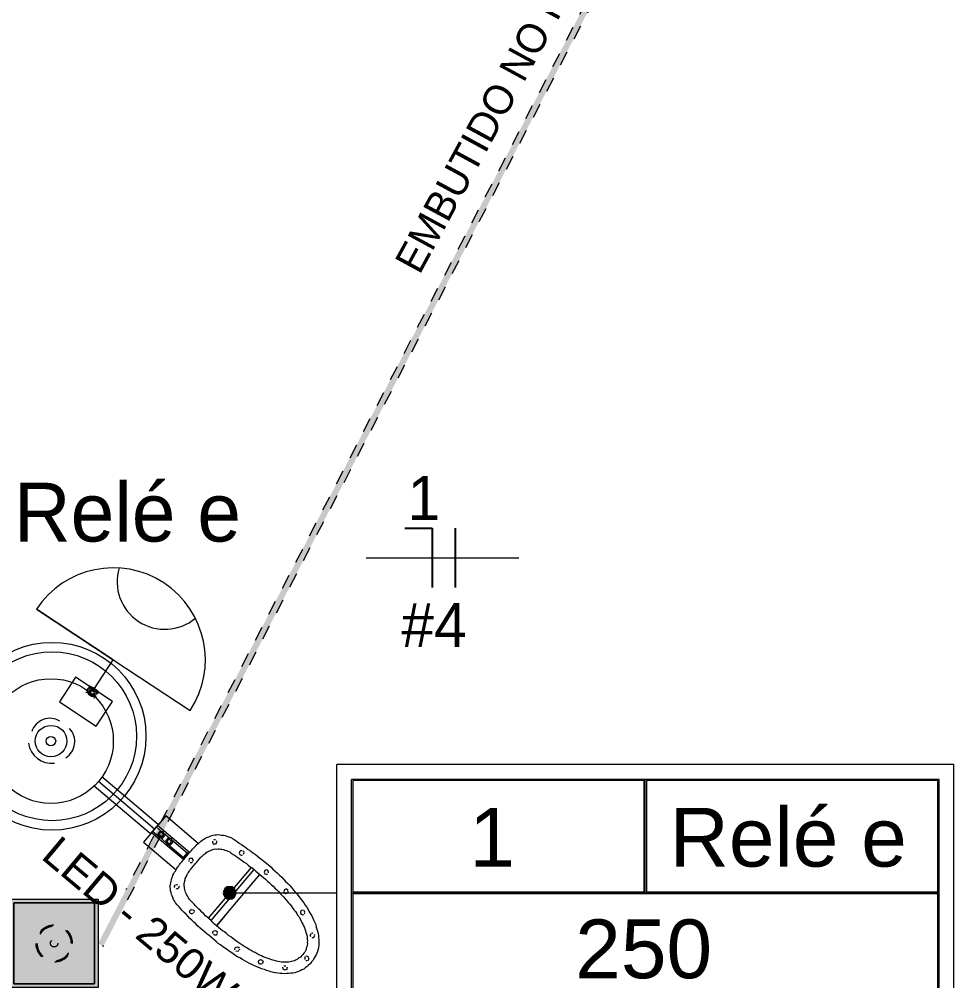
# Model space of a CAD drawing. Header units: metres. Extents: x -12 to 158, y -16 to 62.
# Drawn here: x 78.58 to 84.95, y 36.35 to 42.89 of the extents above; entities that cross this region are included whole.
import ezdxf

# ---------------------------------------------------------------- set-up
doc = ezdxf.new("R2010")
doc.units = ezdxf.units.M
doc.linetypes.add('Hidden', pattern=[0.007144, 0.004763, -0.002381])
doc.linetypes.add('Hidden 1_5', pattern=[0.0022, 0.0015, -0.0007])
for name, color, linetype, lineweight in [('A-ANNO-NOTE', 7, 'Continuous', 9), ('A-DETL', 7, 'Continuous', 9), ('Dispositivos elétricos', 7, 'Continuous', 35), ('E-LITE', 7, 'Continuous', 25), ('E-LITE-EQPM-IDEN', 7, 'Continuous', 9), ('E-LITE-IDEN', 7, 'Continuous', 9), ('E-POWR-CNDT', 7, 'Continuous', 18), ('Espelho e Módulo', 7, 'Continuous', 9), ('G-ANNO-TEXT', 7, 'Continuous', 9), ('LD_Luminárias', 7, 'Continuous', 9)]:
    doc.layers.add(name, color=color, linetype=linetype, lineweight=lineweight)
doc.layers.add('BASE ELETRICO__dwg', color=7, linetype='Continuous', lineweight=9, true_color=0x767676)
doc.styles.add('Arial_2', font='arial.ttf', dxfattribs={"height": 0.210954})
doc.styles.add('Arial_3', font='arial.ttf', dxfattribs={"height": 0.4})
doc.styles.add('Century Gothic', font='GOTHIC.TTF', dxfattribs={"height": 0.2})
doc.styles.add('Century Gothic_1', font='GOTHIC.TTF', dxfattribs={"height": 0.3})
doc.styles.add('Century Gothic_2', font='GOTHIC.TTF', dxfattribs={"height": 0.4})

# ---------------------------------------------------------------- blocks, each defined once
blk = doc.blocks.new('BASE ELETRICO__dwg-8227098-PLANTA BAIXA - PLANTA GERAL')
at = {"color": 252, "lineweight": 9, "true_color": 0x8e8e8e}
blk.add_circle((77.5413, 38.0134), 0.6391, dxfattribs=at)
at = {"layer": 'LD_Luminárias', "color": 252, "true_color": 0x8e8e8e}
blk.add_circle((77.5413, 38.0134), 0.5748, dxfattribs=at)
blk = doc.blocks.new('Caixa de Passagem no Passeio - Caixa de Passagem no Passeio 2-8198666-PLANTA BAIXA - PLANTA GERAL')
at = {"layer": 'Dispositivos elétricos', "linetype": 'Hidden 1_5', "lineweight": 9, "true_color": 0x82482d}
h = blk.add_hatch(color=27, dxfattribs=at)
h.paths.add_polyline_path([(0.275, -0.3), (0.3, -0.3), (0.3, 0.3), (-0.3, 0.3), (-0.3, -0.3), (0.1319, -0.3)])
h.paths.add_polyline_path([(0.1319, -0.275), (-0.275, -0.275), (-0.275, 0.275), (0.275, 0.275), (0.275, -0.275)])
at = {"layer": 'Dispositivos elétricos', "linetype": 'Hidden 1_5', "lineweight": 9, "true_color": 0x5a6266}
blk.add_hatch(color=251, dxfattribs=at).paths.add_polyline_path([(0.1319, -0.275), (0.275, -0.275), (0.275, 0.275), (-0.275, 0.275), (-0.275, -0.275), (-0.1443, -0.275)])
at = {"layer": 'Dispositivos elétricos', "lineweight": 9}
for p, q in [((-0.3, -0.3), (-0.3, 0.3)), ((-0.3, 0.3), (0.3, 0.3)), ((-0.275, -0.275), (-0.275, 0.275)), ((-0.275, 0.275), (0.275, 0.275)), ((-0.275, 0.275), (-0.275, -0.275)), ((0.275, 0.275), (-0.275, 0.275)), ((0.275, 0.275), (0.275, -0.275)), ((0.275, -0.275), (0.275, 0.275)), ((0.3, 0.3), (0.3, -0.3)), ((0.3, -0.3), (-0.3, -0.3)), ((0.275, -0.275), (-0.275, -0.275)), ((-0.275, -0.275), (0.275, -0.275))]:
    blk.add_line(p, q, dxfattribs=at)
blk = doc.blocks.new('PVC Corrugado Amarelo_Caixa de Octogonal 4x4 - PVC Corrugado Amarelo_Caixa de Octogonal 4x4-V17-PLANTA BAIXA - PLANTA GERAL')
at = {"layer": 'Dispositivos elétricos', "linetype": 'Hidden 1_5', "lineweight": 9, "true_color": 0xffff00}
h = blk.add_hatch(color=2, dxfattribs=at)
h.paths.add_polyline_path([(0, -0.0435), (0.0148, -0.0405), (0.0253, -0.0349), (0.0358, -0.0242), (0.0377, -0.0217), (0.042, -0.0113), (0.0427, 0.0059), (0.0405, 0.0148), (0.0358, 0.0242), (0.0242, 0.0358), (0.0148, 0.0405), (0.0093, 0.0423), (-0.0082, 0.0424), (-0.0113, 0.042), (-0.0242, 0.0358), (-0.0358, 0.0242), (-0.0405, 0.0148), (-0.0427, 0.0059), (-0.0435, 0), (-0.0405, -0.0148), (-0.0346, -0.0258), (-0.0242, -0.0358), (-0.0217, -0.0377), (-0.0082, -0.0424)])
h.paths.add_polyline_path([(-0.0113, -0.0358), (-0.0153, -0.0353), (-0.0358, -0.0142), (-0.0353, 0.0153), (-0.0148, 0.0358), (0.016, 0.0346), (0.0358, 0.0148), (0.0346, -0.016), (0.0142, -0.0358), (-0.0096, -0.0358)])
blk.add_hatch(color=2, dxfattribs=at).paths.add_polyline_path([(0.0148, -0.0358), (0.0358, -0.0148), (0.0358, 0.0148), (0.0148, 0.0358), (-0.0148, 0.0358), (-0.0358, 0.0148), (-0.0358, -0.0148), (-0.0148, -0.0358)])
at = {"layer": 'Dispositivos elétricos', "lineweight": 9}
for p, q in [((-0.0148, 0.0358), (-0.0358, 0.0148)), ((-0.0358, 0.0148), (-0.0358, -0.0148)), ((0.0148, 0.0358), (-0.0148, 0.0358)), ((0.0358, 0.0148), (0.0148, 0.0358)), ((0.0358, -0.0148), (0.0358, 0.0148)), ((-0.0358, -0.0148), (-0.0148, -0.0358)), ((-0.0148, -0.0358), (0.0148, -0.0358)), ((0.0148, -0.0358), (0.0358, -0.0148))]:
    blk.add_line(p, q, dxfattribs=at)
for start, end in [(360, 180), (180, 360)]:
    blk.add_arc((0, 0), 0.0435, start, end, dxfattribs=at)
blk = doc.blocks.new('1_g_ Sensor de Presença_Conjunto 4x2 - a_Sensor de presença-V30-PLANTA BAIXA - PLANTA GERAL')
at = {"layer": 'Espelho e Módulo', "true_color": 0xfbfbfb}
for points in [[(0.0395, 0), (0.0395, 0.002), (-0.0038, 0.0048), (-0.0381, 0), (0.0364, 0)], [(0, 0.0074), (-0.0009, 0.0115), (-0.0091, 0.0074), (-0.0015, 0.0074)], [(0.0091, 0.0074), (0.0072, 0.0104), (0, 0.0101), (0, 0.0074), (0.0035, 0.0074)]]:
    blk.add_hatch(color=7, dxfattribs=at).paths.add_polyline_path(points)
at = {"layer": 'Espelho e Módulo'}
for p, q in [((-0.0395, 0), (0, 0)), ((-0.0006, 0.0138), (0, 0.0138)), ((0, 0.0138), (0.0009, 0.0137)), ((0, 0), (0.0395, 0))]:
    blk.add_line(p, q, dxfattribs=at)
blk.add_arc((0, -0.2479), 0.253, 81.03018, 98.96982, dxfattribs=at)
blk = doc.blocks.new('Haste de aterramento - Haste de aterramento-V71-PLANTA BAIXA - PLANTA GERAL')
at = {"layer": 'A-DETL', "linetype": 'Hidden 1_5'}
blk.add_circle((0, 0), 0.025, dxfattribs=at)
for radius, start, end in [(0.125, 0, 180), (0.1199, 360, 180), (0.1167, 360, 180), (0.125, 180, 0), (0.1199, 180, 360), (0.1167, 180, 360)]:
    blk.add_arc((0.0006, -0.0013), radius, start, end, dxfattribs=at)
blk = doc.blocks.new('PVC Corrugado Amarelo_Caixa de Luz 4x2 - PVC Corrugado Amarelo_Caixa de Luz 4x2-V31-PLANTA BAIXA - PLANTA GERAL')
at = {"layer": 'E-POWR-CNDT', "linetype": 'Hidden 1_5', "lineweight": 9, "true_color": 0xffff00}
for points in [[(-0.0345, 0.0475), (-0.0349, 0.038), (-0.033, 0.0058), (-0.031, 0.008), (-0.033, 0.0475), (-0.0338, 0.0475)], [(-0.031, 0.0058), (-0.029, 0.0028), (0, 0.0028), (-0.002, 0.0058), (-0.0307, 0.0058)], [(0, 0.0058), (0.002, 0.0028), (0.031, 0.0051), (0.0289, 0.0058), (0.0009, 0.0058)], [(0.033, 0.0475), (0.031, 0.0445), (0.033, 0.0058), (0.0345, 0.0081), (0.0338, 0.0475)]]:
    blk.add_hatch(color=2, dxfattribs=at).paths.add_polyline_path(points)
h = blk.add_hatch(color=2, dxfattribs=at)
h.paths.add_polyline_path([(0.031, 0.0058), (0.031, 0.0445), (0.0285, 0.0193), (0.0302, 0.01)])
h.paths.add_polyline_path([(-0.031, 0.0058), (0.026, 0.0076), (0.0051, 0.0176), (-0.0003, 0.0211), (-0.0079, 0.0179), (-0.0195, 0.0117), (-0.0301, 0.0062)])
h.paths.add_polyline_path([(-0.031, 0.0475), (-0.0291, 0.0068), (-0.0181, 0.0156), (-0.0237, 0.02), (-0.0247, 0.0276), (-0.02, 0.0337), (-0.0124, 0.0347), (0.0038, 0.0303), (0.0079, 0.0352), (0.0118, 0.0371), (0.0199, 0.0364), (0.0249, 0.0325), (0.0276, 0.0302), (0.031, 0.0475), (-0.0198, 0.0475)])
h.paths.add_polyline_path([(-0.0053, 0.0276), (0.0028, 0.0273), (0.0015, 0.0281), (-0.005, 0.0276)])
h.paths.add_polyline_path([(-0.0053, 0.0224), (0.0027, 0.0236), (0.0005, 0.0243), (-0.0037, 0.023)])
h.paths.add_polyline_path([(-0.031, 0.0028), (-0.0292, 0), (0.031, 0), (0.031, 0.0028), (-0.0201, 0.0028)])
h.paths.add_polyline_path([(0.0271, 0.0218), (0.0215, 0.0144), (0.0157, 0.0126), (0.0174, 0.0115), (0.0304, 0.0083), (0.0272, 0.0213)])
h = blk.add_hatch(color=2, dxfattribs=at)
h.paths.add_polyline_path([(-0.0247, 0.0224), (-0.02, 0.0163), (-0.0207, 0.0184), (-0.0244, 0.0221)])
h.paths.add_polyline_path([(-0.01, 0.0337), (-0.0025, 0.025), (-0.0049, 0.0274), (-0.0063, 0.03), (-0.0095, 0.0333)])
h = blk.add_hatch(color=2, dxfattribs=at)
h.paths.add_polyline_path([(-0.0221, 0.0321), (-0.0243, 0.0255), (-0.0227, 0.0205), (-0.015, 0.015), (-0.005, 0.025), (-0.0128, 0.0344), (-0.0179, 0.0338), (-0.0211, 0.0325)])
h.paths.add_polyline_path([(0.0087, 0.0358), (0.0029, 0.0248), (0.0029, 0.0218), (0.0096, 0.0147), (0.0168, 0.0133), (0.0245, 0.0187), (0.0256, 0.0301), (0.0212, 0.0358), (0.0092, 0.0358)])
h = blk.add_hatch(color=2, dxfattribs=at)
h.paths.add_polyline_path([(-0.0034, 0.0294), (-0.0012, 0.0286), (-0.0032, 0.0294)])
h.paths.add_polyline_path([(-0.0029, 0.0282), (-0.0009, 0.0279), (-0.0028, 0.0282)])
h.paths.add_polyline_path([(-0.0025, 0.025), (-0.0016, 0.0236), (-0.0023, 0.025)])
h.paths.add_polyline_path([(-0.0027, 0.0267), (-0.0003, 0.0257), (-0.0027, 0.0267)])
h.paths.add_polyline_path([(0.031, 0.0445), (0.0272, 0.0213), (0.0279, 0.027), (0.0305, 0.0419)])
h.paths.add_polyline_path([(-0.0029, 0.0218), (-0.0016, 0.0209), (-0.0027, 0.0217)])
at = {"layer": 'A-DETL', "linetype": 'Hidden 1_5'}
for p, q in [((-0.037, 0.0058), (-0.0371, 0.0058)), ((-0.0371, 0.0028), (-0.037, 0.0028)), ((-0.0355, 0.0375), (-0.0355, 0.0371)), ((-0.0355, 0.0375), (-0.0355, 0.0371)), ((-0.0355, 0.0129), (-0.0355, 0.0125)), ((-0.0355, 0.0129), (-0.0355, 0.0125)), ((-0.0349, 0.0475), (-0.035, 0.0475)), ((-0.0345, 0.0475), (-0.035, 0.0475)), ((0.035, 0.0475), (0.0345, 0.0475)), ((0.035, 0.0475), (0.0345, 0.0475)), ((0.0355, 0.0371), (0.0355, 0.0375)), ((0.0355, 0.0371), (0.0355, 0.0375)), ((0.0355, 0.0125), (0.0355, 0.0129)), ((0.0355, 0.0125), (0.0355, 0.0129)), ((0.0371, 0.0058), (0.037, 0.0058)), ((0.037, 0.0028), (0.0371, 0.0028))]:
    blk.add_line(p, q, dxfattribs=at)
at = {"layer": 'E-POWR-CNDT', "lineweight": 9}
for p, q in [((-0.0389, 0.0058), (-0.0395, 0.0058)), ((-0.0371, 0.0058), (-0.0395, 0.0058)), ((-0.0395, 0.0028), (-0.0371, 0.0028)), ((-0.0395, 0.0028), (-0.0389, 0.0028)), ((-0.031, 0.0058), (-0.0371, 0.0058)), ((-0.0371, 0.0028), (-0.031, 0.0028)), ((-0.0355, 0.0375), (-0.0355, 0.0284)), ((-0.0355, 0.0375), (-0.0355, 0.0312)), ((-0.0355, 0.035), (-0.0355, 0.0284)), ((-0.0355, 0.0163), (-0.0355, 0.015)), ((-0.0355, 0.0162), (-0.0355, 0.0125)), ((-0.0355, 0.0142), (-0.0355, 0.0125)), ((-0.0349, 0.0475), (-0.035, 0.0475)), ((-0.031, 0.0475), (-0.035, 0.0475)), ((-0.035, 0.0289), (-0.035, 0.0347)), ((-0.035, 0.0289), (-0.035, 0.0338)), ((-0.035, 0.0312), (-0.035, 0.0338)), ((-0.035, 0.015), (-0.035, 0.0163)), ((-0.035, 0.0125), (-0.035, 0.0162)), ((-0.035, 0.0125), (-0.035, 0.0142)), ((-0.031, 0.0058), (-0.035, 0.0058)), ((-0.035, 0.0028), (-0.031, 0.0028)), ((0, 0.0058), (-0.031, 0.0058)), ((-0.031, 0.0028), (0, 0.0028)), ((-0.0113, 0.048), (-0.016, 0.048)), ((0, 0.048), (-0.0125, 0.048)), ((-0.0121, 0.048), (-0.0125, 0.048)), ((-0.0062, 0.048), (-0.0088, 0.048)), ((0.0125, 0.048), (0, 0.048)), ((0.031, 0.0058), (0, 0.0058)), ((0, 0.0028), (0.031, 0.0028)), ((0.0113, 0.048), (0.008, 0.048)), ((0.0125, 0.048), (0.0121, 0.048)), ((0.016, 0.048), (0.0139, 0.048)), ((0.035, 0.0475), (0.031, 0.0475)), ((0.033, 0.0475), (0.031, 0.0475)), ((0.035, 0.0058), (0.031, 0.0058)), ((0.0371, 0.0058), (0.031, 0.0058)), ((0.031, 0.0028), (0.035, 0.0028)), ((0.031, 0.0028), (0.0371, 0.0028)), ((0.035, 0.0475), (0.0345, 0.0475)), ((0.0355, 0.0375), (0.035, 0.0375)), ((0.0355, 0.0375), (0.035, 0.0375)), ((0.0355, 0.035), (0.035, 0.035)), ((0.035, 0.0347), (0.035, 0.025)), ((0.035, 0.0347), (0.035, 0.025)), ((0.035, 0.0338), (0.035, 0.025)), ((0.035, 0.0338), (0.035, 0.025)), ((0.035, 0.0338), (0.035, 0.025)), ((0.035, 0.0338), (0.035, 0.025)), ((0.035, 0.0218), (0.035, 0.0125)), ((0.035, 0.02), (0.035, 0.015)), ((0.035, 0.0162), (0.035, 0.0125)), ((0.035, 0.0142), (0.035, 0.0129)), ((0.0355, 0.025), (0.0355, 0.0375)), ((0.0355, 0.025), (0.0355, 0.0375)), ((0.0355, 0.025), (0.0355, 0.035)), ((0.0355, 0.0218), (0.0355, 0.025)), ((0.0355, 0.0125), (0.0355, 0.025)), ((0.0355, 0.0218), (0.0355, 0.025)), ((0.0355, 0.0218), (0.0355, 0.025)), ((0.0355, 0.0224), (0.0355, 0.025)), ((0.0355, 0.0224), (0.0355, 0.025)), ((0.0355, 0.015), (0.0355, 0.02)), ((0.0355, 0.0125), (0.0355, 0.0162)), ((0.0395, 0.0058), (0.0371, 0.0058)), ((0.0371, 0.0028), (0.0395, 0.0028))]:
    blk.add_line(p, q, dxfattribs=at)
blk = doc.blocks.new('Tag de Luminárias de Teto 3 - Tag de Luminárias de Teto 3-3493737-PLANTA BAIXA - PLANTA GERAL')
at = {"layer": 'E-LITE-EQPM-IDEN'}
for p, q in [((-0.0105, -0.004361), (-0.0105, 0.004361)), ((0.0105, 0.004361), (-0.0105, 0.004361)), ((0.0105, -0.004361), (0.0105, 0.004361)), ((0.01, 0.003861), (-0.01, 0.003861)), ((-0.01, -0.003861), (-0.01, 0.003861)), ((-0.000039, 0.003822), (-0.009961, 0.003822)), ((-0.009961, 0.003822), (-0.009961, 0.000039)), ((-0.000039, 0.000039), (-0.000039, 0.003822)), ((0, 0), (0, 0.003861)), ((0.000039, 0.003822), (0.000039, 0.000039)), ((0.009961, 0.003822), (0.000039, 0.003822)), ((0.009961, 0.000039), (0.009961, 0.003822)), ((0.01, -0.003861), (0.01, 0.003861)), ((-0.01, 0), (0.01, 0)), ((-0.009961, 0.000039), (-0.000039, 0.000039)), ((0.000039, 0.000039), (0.009961, 0.000039)), ((0.009961, -0.000039), (-0.009961, -0.000039)), ((-0.009961, -0.000039), (-0.009961, -0.003822)), ((0.009961, -0.003822), (0.009961, -0.000039)), ((0.01, -0.003861), (-0.01, -0.003861)), ((-0.009961, -0.003822), (0.009961, -0.003822)), ((0.0105, -0.004361), (-0.0105, -0.004361))]:
    blk.add_line(p, q, dxfattribs=at)
blk = doc.blocks.new('Fiação_Tags Lighting Fixture - 1_ FN-3746626-PLANTA BAIXA - PLANTA GERAL')
at = {"layer": 'E-LITE-EQPM-IDEN', "color": 5, "lineweight": 25, "true_color": 0x0000ff}
for p, q in [((-0.001283, -0.001642), (-0.000345, -0.001642)), ((-0.000345, -0.001642), (-0.000345, -0.003664))]:
    blk.add_line(p, q, dxfattribs=at)
at = {"layer": 'E-LITE-EQPM-IDEN', "color": 1, "lineweight": 25, "true_color": 0xff0000}
blk.add_line((0.000434, -0.001642), (0.000434, -0.003658), dxfattribs=at)
at = {"layer": 'E-LITE-EQPM-IDEN'}
blk.add_line((-0.002595, -0.002653), (0.002595, -0.002653), dxfattribs=at)

msp = doc.modelspace()

# ---------------------------------------------------------------- hatches: boundary and pattern name
at = {"layer": 'E-POWR-CNDT', "true_color": 0x353535}
for points in [[(79.1399, 36.5948), (84.8742, 47.6492), (84.8506, 47.6492), (79.1222, 36.604), (79.1351, 36.5973)], [(79.1585, 36.5851), (84.8946, 47.6492), (84.8742, 47.6492), (79.1399, 36.5948), (79.1578, 36.5855)]]:
    msp.add_hatch(color=250, dxfattribs=at).paths.add_polyline_path(points)

# ---------------------------------------------------------------- linework, layer by layer
at = {"layer": 'A-ANNO-NOTE'}
for p, q in [((78.7014, 38.8774), (79.225, 38.5331)), ((79.225, 38.5331), (78.7014, 38.8774)), ((79.0931, 38.3326), (79.225, 38.5331)), ((79.225, 38.5331), (79.7485, 38.1888)), ((79.225, 38.5331), (79.7485, 38.1888)), ((78.9678, 38.415), (78.8579, 38.2479)), ((79.2184, 38.2502), (78.9678, 38.415)), ((78.8579, 38.2479), (79.1085, 38.0831)), ((79.1085, 38.0831), (79.2184, 38.2502))]:
    msp.add_line(p, q, dxfattribs=at)
for centre, radius, start, end in [((79.225, 38.5331), 0.6266, 326.66715, 146.66715), ((79.225, 38.5331), 0.6266, 326.66715, 146.66715), ((79.5754, 39.066), 0.325, 163.45269, 309.8816)]:
    msp.add_arc(centre, radius, start, end, dxfattribs=at)
at = {"layer": 'A-DETL'}
for p, q in [((79.5049, 37.3816), (79.1239, 37.7053)), ((79.5314, 37.4128), (79.1477, 37.7361)), ((79.478, 37.3499), (79.0939, 37.6735)), ((79.5816, 37.4721), (79.4298, 37.2929)), ((79.8036, 37.2841), (79.5816, 37.4721)), ((79.4782, 37.3501), (79.5315, 37.413)), ((79.5255, 37.4059), (79.4859, 37.3592)), ((79.5172, 37.3962), (79.4925, 37.3669)), ((79.4925, 37.3669), (79.5334, 37.3323)), ((79.5581, 37.3615), (79.5172, 37.3962)), ((79.7436, 37.2212), (79.5255, 37.4059)), ((79.5415, 37.3656), (79.5349, 37.3578)), ((79.5526, 37.3629), (79.5415, 37.3656)), ((79.4859, 37.3592), (79.7041, 37.1745)), ((79.5349, 37.3578), (79.5283, 37.35)), ((79.5283, 37.35), (79.5312, 37.3376)), ((79.5312, 37.3376), (79.5357, 37.3271)), ((79.5357, 37.3271), (79.5487, 37.3227)), ((79.5408, 37.3528), (79.5358, 37.347)), ((79.5358, 37.347), (79.5381, 37.3418)), ((79.5381, 37.3418), (79.5406, 37.3329)), ((79.5406, 37.3329), (79.5497, 37.3319)), ((79.5457, 37.3587), (79.5408, 37.3528)), ((79.5412, 37.3257), (79.5879, 37.2861)), ((79.5512, 37.3573), (79.5457, 37.3587)), ((79.5487, 37.3227), (79.5614, 37.322)), ((79.5497, 37.3319), (79.5572, 37.3289)), ((79.5587, 37.3543), (79.5512, 37.3573)), ((79.5653, 37.3621), (79.5526, 37.3629)), ((79.5572, 37.3289), (79.5622, 37.3347)), ((79.5629, 37.3474), (79.5587, 37.3543)), ((79.5614, 37.322), (79.568, 37.3298)), ((79.5622, 37.3347), (79.5671, 37.3405)), ((79.5671, 37.3405), (79.5629, 37.3474)), ((79.5701, 37.348), (79.5653, 37.3621)), ((79.6127, 37.3154), (79.5659, 37.3549)), ((79.568, 37.3298), (79.5746, 37.3375)), ((79.5746, 37.3375), (79.5701, 37.348)), ((79.5895, 37.3116), (79.5829, 37.3038)), ((79.5829, 37.3038), (79.5857, 37.2914)), ((79.596, 37.3194), (79.5895, 37.3116)), ((79.5953, 37.3067), (79.5903, 37.3008)), ((79.5903, 37.3008), (79.5945, 37.2939)), ((79.6002, 37.3125), (79.5953, 37.3067)), ((79.6071, 37.3167), (79.596, 37.3194)), ((79.6077, 37.3095), (79.6002, 37.3125)), ((79.6218, 37.3143), (79.6071, 37.3167)), ((79.6152, 37.3065), (79.6077, 37.3095)), ((79.6175, 37.3013), (79.6152, 37.3065)), ((79.6217, 37.2944), (79.6175, 37.3013)), ((79.6247, 37.3019), (79.6218, 37.3143)), ((79.7276, 37.2181), (79.6224, 37.3071)), ((79.6292, 37.2914), (79.6247, 37.3019)), ((79.8187, 37.2981), (79.8273, 37.3042)), ((79.8273, 37.3042), (79.8358, 37.3103)), ((79.8358, 37.3103), (79.8463, 37.3148)), ((79.8463, 37.3148), (79.8549, 37.321)), ((79.8549, 37.321), (79.8654, 37.3255)), ((79.8654, 37.3255), (79.8758, 37.33)), ((79.8758, 37.33), (79.8847, 37.3325)), ((79.8847, 37.3325), (79.8952, 37.337)), ((79.8952, 37.337), (79.904, 37.3395)), ((79.9001, 37.2994), (79.9007, 37.2922)), ((79.904, 37.3395), (79.9165, 37.3424)), ((79.9139, 37.3078), (79.9067, 37.3072)), ((79.9211, 37.3084), (79.9139, 37.3078)), ((79.9165, 37.3424), (79.9273, 37.3433)), ((79.9273, 37.3433), (79.938, 37.3442)), ((79.9295, 37.2946), (79.9289, 37.3018)), ((79.938, 37.3442), (79.9508, 37.3434)), ((79.9508, 37.3434), (79.9619, 37.3407)), ((79.9619, 37.3407), (79.9746, 37.34)), ((79.9746, 37.34), (79.9857, 37.3373)), ((79.9857, 37.3373), (79.9987, 37.3329)), ((79.9987, 37.3329), (80.0118, 37.3286)), ((80.0118, 37.3286), (80.0248, 37.3242)), ((80.0248, 37.3242), (80.0401, 37.3146)), ((80.0401, 37.3146), (80.0534, 37.3067)), ((80.0534, 37.3067), (80.0687, 37.2971)), ((79.4298, 37.2929), (79.6519, 37.1049)), ((79.5857, 37.2914), (79.5921, 37.2792)), ((79.5921, 37.2792), (79.6032, 37.2765)), ((79.5945, 37.2939), (79.5971, 37.2851)), ((79.5957, 37.2795), (79.7029, 37.1888)), ((79.5971, 37.2851), (79.6043, 37.2857)), ((79.6032, 37.2765), (79.616, 37.2758)), ((79.6043, 37.2857), (79.6118, 37.2827)), ((79.6118, 37.2827), (79.6167, 37.2885)), ((79.616, 37.2758), (79.6226, 37.2836)), ((79.6167, 37.2885), (79.6217, 37.2944)), ((79.6226, 37.2836), (79.6292, 37.2914)), ((79.7502, 37.229), (79.7568, 37.2368)), ((79.7568, 37.2368), (79.7634, 37.2446)), ((79.7634, 37.2446), (79.77, 37.2524)), ((79.77, 37.2524), (79.7802, 37.2604)), ((79.7802, 37.2604), (79.7868, 37.2682)), ((79.7868, 37.2682), (79.7934, 37.276)), ((79.7934, 37.276), (79.8019, 37.2822)), ((79.8019, 37.2822), (79.8121, 37.2903)), ((79.8121, 37.2903), (79.8187, 37.2981)), ((79.8731, 37.2319), (79.882, 37.2345)), ((79.882, 37.2345), (79.8872, 37.2367)), ((79.8872, 37.2367), (79.896, 37.2393)), ((79.896, 37.2393), (79.9029, 37.2435)), ((79.9007, 37.2922), (79.903, 37.2869)), ((79.9029, 37.2435), (79.9101, 37.2441)), ((79.903, 37.2869), (79.9052, 37.2817)), ((79.9052, 37.2817), (79.9107, 37.2803)), ((79.9101, 37.2441), (79.919, 37.2466)), ((79.9107, 37.2803), (79.9163, 37.279)), ((79.9163, 37.279), (79.9215, 37.2812)), ((79.919, 37.2466), (79.9281, 37.2456)), ((79.9215, 37.2812), (79.9268, 37.2835)), ((79.9268, 37.2835), (79.9281, 37.289)), ((79.9281, 37.289), (79.9295, 37.2946)), ((79.9281, 37.2456), (79.937, 37.2481)), ((79.937, 37.2481), (79.9461, 37.2471)), ((79.9461, 37.2471), (79.9552, 37.246)), ((79.9552, 37.246), (79.9644, 37.245)), ((79.9644, 37.245), (79.9755, 37.2423)), ((79.9755, 37.2423), (79.9849, 37.2376)), ((79.9849, 37.2376), (79.996, 37.2349)), ((79.996, 37.2349), (80.0054, 37.2303)), ((80.0687, 37.2971), (80.0823, 37.2855)), ((80.0823, 37.2855), (80.0976, 37.2759)), ((80.0921, 37.2338), (80.0852, 37.2296)), ((80.0973, 37.2361), (80.0921, 37.2338)), ((80.1029, 37.2347), (80.0973, 37.2361)), ((80.0976, 37.2759), (80.1129, 37.2663)), ((80.1129, 37.2663), (80.1282, 37.2567)), ((80.1282, 37.2567), (80.1438, 37.2436)), ((80.1438, 37.2436), (80.1591, 37.234)), ((80.1591, 37.234), (80.1746, 37.2208)), ((79.6975, 37.1667), (79.7041, 37.1745)), ((79.6996, 37.1849), (79.7008, 37.1706)), ((79.7029, 37.1888), (79.7276, 37.2181)), ((79.7029, 37.1888), (79.7041, 37.1745)), ((79.7041, 37.1745), (79.7436, 37.2212)), ((79.7041, 37.1745), (79.7106, 37.1822)), ((79.7106, 37.1822), (79.7172, 37.19)), ((79.7172, 37.19), (79.7238, 37.1978)), ((79.7238, 37.1978), (79.7304, 37.2056)), ((79.7243, 37.2142), (79.7387, 37.2154)), ((79.7436, 37.2212), (79.7276, 37.2181)), ((79.7304, 37.2056), (79.737, 37.2134)), ((79.737, 37.2134), (79.7436, 37.2212)), ((79.7417, 37.1794), (79.7387, 37.1719)), ((79.739, 37.1683), (79.7396, 37.1611)), ((79.7469, 37.1816), (79.7417, 37.1794)), ((79.7436, 37.2212), (79.7502, 37.229)), ((79.7522, 37.1839), (79.7469, 37.1816)), ((79.7577, 37.1825), (79.7522, 37.1839)), ((79.7633, 37.1812), (79.7577, 37.1825)), ((79.7655, 37.1759), (79.7633, 37.1812)), ((79.7677, 37.1707), (79.7655, 37.1759)), ((79.7683, 37.1635), (79.7677, 37.1707)), ((79.7974, 37.1623), (79.8024, 37.1681)), ((79.8024, 37.1681), (79.8073, 37.174)), ((79.8073, 37.174), (79.8123, 37.1798)), ((79.8123, 37.1798), (79.8172, 37.1857)), ((79.8172, 37.1857), (79.8238, 37.1934)), ((79.8238, 37.1934), (79.8307, 37.1976)), ((79.8307, 37.1976), (79.8356, 37.2035)), ((79.8356, 37.2035), (79.8406, 37.2093)), ((79.8406, 37.2093), (79.8475, 37.2135)), ((79.8475, 37.2135), (79.8544, 37.2177)), ((79.8544, 37.2177), (79.8593, 37.2236)), ((79.8593, 37.2236), (79.8662, 37.2278)), ((79.8662, 37.2278), (79.8731, 37.2319)), ((80.0054, 37.2303), (80.0185, 37.2259)), ((80.0185, 37.2259), (80.0282, 37.2177)), ((80.0282, 37.2177), (80.0416, 37.2097)), ((80.0416, 37.2097), (80.0549, 37.2018)), ((80.0549, 37.2018), (80.0666, 37.1919)), ((80.0666, 37.1919), (80.0799, 37.1839)), ((80.0799, 37.1839), (80.0916, 37.174)), ((80.0838, 37.2241), (80.0825, 37.2185)), ((80.0825, 37.2185), (80.0847, 37.2133)), ((80.0852, 37.2296), (80.0838, 37.2241)), ((80.0847, 37.2133), (80.087, 37.2081)), ((80.087, 37.2081), (80.0945, 37.2051)), ((80.0916, 37.174), (80.1049, 37.1661)), ((80.0945, 37.2051), (80.1, 37.2037)), ((80.1, 37.2037), (80.1052, 37.2059)), ((80.1126, 37.2265), (80.1068, 37.2314)), ((80.1085, 37.2098), (80.1135, 37.2157)), ((80.1148, 37.2212), (80.1126, 37.2265)), ((80.1135, 37.2157), (80.1148, 37.2212)), ((80.1746, 37.2208), (80.1899, 37.2112)), ((80.1899, 37.2112), (80.2055, 37.198)), ((80.2055, 37.198), (80.2191, 37.1864)), ((80.2191, 37.1864), (80.2364, 37.1752)), ((80.2364, 37.1752), (80.252, 37.162)), ((79.6472, 37.0955), (79.6519, 37.1049)), ((79.6519, 37.1049), (79.6582, 37.1163)), ((79.6582, 37.1163), (79.6648, 37.1241)), ((79.6648, 37.1241), (79.6714, 37.1319)), ((79.6714, 37.1319), (79.676, 37.1413)), ((79.676, 37.1413), (79.6826, 37.1491)), ((79.6826, 37.1491), (79.6909, 37.1589)), ((79.6909, 37.1589), (79.6975, 37.1667)), ((79.7446, 37.1), (79.7496, 37.1058)), ((79.7474, 37.1545), (79.7546, 37.1551)), ((79.7496, 37.1058), (79.7545, 37.1116)), ((79.7545, 37.1116), (79.7595, 37.1175)), ((79.7546, 37.1551), (79.7601, 37.1538)), ((79.7595, 37.1175), (79.7644, 37.1233)), ((79.7601, 37.1538), (79.765, 37.1596)), ((79.7644, 37.1233), (79.7694, 37.1292)), ((79.7694, 37.1292), (79.7743, 37.135)), ((79.7743, 37.135), (79.7842, 37.1467)), ((79.7842, 37.1467), (79.7925, 37.1564)), ((79.7925, 37.1564), (79.7974, 37.1623)), ((80.1631, 37.1202), (79.8712, 36.7755)), ((80.1822, 37.1073), (79.8887, 36.7606)), ((80.1049, 37.1661), (80.1166, 37.1562)), ((80.1166, 37.1562), (80.1319, 37.1466)), ((80.1319, 37.1466), (80.1436, 37.1367)), ((80.1436, 37.1367), (80.1572, 37.1252)), ((80.1572, 37.1252), (80.1706, 37.1172)), ((80.1706, 37.1172), (80.1842, 37.1057)), ((80.1842, 37.1057), (80.1959, 37.0958)), ((80.252, 37.162), (80.2675, 37.1488)), ((80.2659, 37.1034), (80.2606, 37.1011)), ((80.2714, 37.102), (80.2659, 37.1034)), ((80.2675, 37.1488), (80.2831, 37.1356)), ((80.2831, 37.1356), (80.2967, 37.1241)), ((80.2967, 37.1241), (80.3107, 37.1089)), ((80.3107, 37.1089), (80.3263, 37.0957)), ((79.6186, 37.0261), (79.6213, 37.0372)), ((79.6213, 37.0372), (79.624, 37.0483)), ((79.624, 37.0483), (79.6286, 37.0577)), ((79.6286, 37.0577), (79.6313, 37.0688)), ((79.6313, 37.0688), (79.636, 37.0783)), ((79.636, 37.0783), (79.6406, 37.0877)), ((79.6406, 37.0877), (79.6472, 37.0955)), ((79.7138, 37.0358), (79.7148, 37.045)), ((79.7148, 37.045), (79.7178, 37.0525)), ((79.7178, 37.0525), (79.7208, 37.06)), ((79.7208, 37.06), (79.7257, 37.0658)), ((79.7257, 37.0658), (79.7287, 37.0733)), ((79.7287, 37.0733), (79.7317, 37.0808)), ((79.7317, 37.0808), (79.7367, 37.0866)), ((79.7367, 37.0866), (79.7416, 37.0925)), ((79.7416, 37.0925), (79.7446, 37.1)), ((79.9296, 36.726), (80.2231, 37.0727)), ((80.1959, 37.0958), (80.2095, 37.0842)), ((80.2095, 37.0842), (80.2231, 37.0727)), ((80.2231, 37.0727), (80.2368, 37.0611)), ((80.2368, 37.0611), (80.2485, 37.0512)), ((80.2485, 37.0512), (80.2621, 37.0397)), ((80.254, 37.0934), (80.2527, 37.0878)), ((80.2527, 37.0878), (80.2549, 37.0826)), ((80.2554, 37.0989), (80.254, 37.0934)), ((80.2549, 37.0826), (80.2572, 37.0773)), ((80.2606, 37.1011), (80.2554, 37.0989)), ((80.2572, 37.0773), (80.2647, 37.0743)), ((80.2621, 37.0397), (80.2757, 37.0282)), ((80.2683, 37.0746), (80.2755, 37.0752)), ((80.277, 37.1007), (80.2714, 37.102)), ((80.2812, 37.0938), (80.277, 37.1007)), ((80.282, 37.083), (80.2815, 37.0902)), ((80.3263, 37.0957), (80.3418, 37.0825)), ((80.3418, 37.0825), (80.3558, 37.0674)), ((80.3558, 37.0674), (80.3714, 37.0542)), ((80.3714, 37.0542), (80.3833, 37.0407)), ((80.3833, 37.0407), (80.3973, 37.0256)), ((79.6121, 36.9948), (79.6148, 37.0059)), ((79.613, 36.984), (79.6121, 36.9948)), ((79.6139, 36.9732), (79.613, 36.984)), ((79.6148, 36.9624), (79.6139, 36.9732)), ((79.6148, 37.0059), (79.6159, 37.015)), ((79.6159, 37.015), (79.6186, 37.0261)), ((79.6412, 36.9936), (79.6462, 36.9994)), ((79.6418, 36.9864), (79.6412, 36.9936)), ((79.644, 36.9811), (79.6418, 36.9864)), ((79.6494, 37.0033), (79.6566, 37.0039)), ((79.6574, 36.9732), (79.6518, 36.9746)), ((79.6566, 37.0039), (79.6622, 37.0026)), ((79.6626, 36.9754), (79.6574, 36.9732)), ((79.6695, 36.9796), (79.6626, 36.9754)), ((79.6709, 36.9852), (79.6695, 36.9796)), ((79.67, 36.996), (79.6722, 36.9907)), ((79.6722, 36.9907), (79.6709, 36.9852)), ((79.7073, 37.0045), (79.7083, 37.0136)), ((79.7079, 36.9973), (79.7073, 37.0045)), ((79.7088, 36.9865), (79.7079, 36.9973)), ((79.7083, 37.0136), (79.7097, 37.0192)), ((79.7094, 36.9793), (79.7088, 36.9865)), ((79.7119, 36.9705), (79.7094, 36.9793)), ((79.7097, 37.0192), (79.7108, 37.0283)), ((79.7108, 37.0283), (79.7138, 37.0358)), ((80.2757, 37.0282), (80.2877, 37.0147)), ((80.2877, 37.0147), (80.2994, 37.0048)), ((80.2994, 37.0048), (80.313, 36.9932)), ((80.313, 36.9932), (80.325, 36.9797)), ((80.325, 36.9797), (80.3387, 36.9682)), ((80.3998, 36.9733), (80.3946, 36.971)), ((80.3973, 37.0256), (80.4129, 37.0124)), ((80.4054, 36.9719), (80.3998, 36.9733)), ((80.4109, 36.9706), (80.4054, 36.9719)), ((80.4129, 37.0124), (80.4268, 36.9972)), ((80.4268, 36.9972), (80.4388, 36.9837)), ((80.4388, 36.9837), (80.4511, 36.9667)), ((79.6177, 36.95), (79.6148, 36.9624)), ((79.6205, 36.9375), (79.6177, 36.95)), ((79.625, 36.9271), (79.6205, 36.9375)), ((79.6295, 36.9166), (79.625, 36.9271)), ((79.6343, 36.9025), (79.6295, 36.9166)), ((79.7145, 36.9616), (79.7119, 36.9705)), ((79.717, 36.9528), (79.7145, 36.9616)), ((79.7215, 36.9423), (79.717, 36.9528)), ((79.726, 36.9318), (79.7215, 36.9423)), ((79.7321, 36.9233), (79.726, 36.9318)), ((79.7366, 36.9128), (79.7321, 36.9233)), ((79.7447, 36.9026), (79.7366, 36.9128)), ((80.3387, 36.9682), (80.3487, 36.9563)), ((80.3487, 36.9563), (80.3607, 36.9429)), ((80.3607, 36.9429), (80.3724, 36.933)), ((80.3724, 36.933), (80.3844, 36.9195)), ((80.3844, 36.9195), (80.3944, 36.9076)), ((80.388, 36.9632), (80.3866, 36.9577)), ((80.3866, 36.9577), (80.3872, 36.9505)), ((80.3893, 36.9688), (80.388, 36.9632)), ((80.3946, 36.971), (80.3893, 36.9688)), ((80.3911, 36.9472), (80.3969, 36.9422)), ((80.3944, 36.9076), (80.4064, 36.8941)), ((80.3969, 36.9422), (80.4022, 36.9445)), ((80.4022, 36.9445), (80.4094, 36.9451)), ((80.4151, 36.9637), (80.4109, 36.9706)), ((80.416, 36.9529), (80.4154, 36.9601)), ((80.4511, 36.9667), (80.463, 36.9532)), ((80.463, 36.9532), (80.477, 36.938)), ((80.477, 36.938), (80.4873, 36.9226)), ((80.4873, 36.9226), (80.4993, 36.9091)), ((80.4993, 36.9091), (80.5096, 36.8937)), ((79.6424, 36.8923), (79.6343, 36.9025)), ((79.6488, 36.8801), (79.6424, 36.8923)), ((79.6608, 36.8666), (79.6488, 36.8801)), ((79.6708, 36.8548), (79.6608, 36.8666)), ((79.6828, 36.8413), (79.6708, 36.8548)), ((79.6948, 36.8278), (79.6828, 36.8413)), ((79.7528, 36.8924), (79.7447, 36.9026)), ((79.7645, 36.8825), (79.7528, 36.8924)), ((79.7745, 36.8707), (79.7645, 36.8825)), ((79.7846, 36.8588), (79.7745, 36.8707)), ((79.7963, 36.8489), (79.7846, 36.8588)), ((79.8063, 36.8371), (79.7963, 36.8489)), ((80.4064, 36.8941), (80.4164, 36.8823)), ((80.4164, 36.8823), (80.4264, 36.8705)), ((80.4264, 36.8705), (80.4365, 36.8586)), ((80.4365, 36.8586), (80.4449, 36.8448)), ((80.4449, 36.8448), (80.4549, 36.833)), ((80.5096, 36.8937), (80.5216, 36.8802)), ((80.5216, 36.8802), (80.532, 36.8647)), ((80.532, 36.8647), (80.5423, 36.8493)), ((80.5423, 36.8493), (80.5526, 36.8338)), ((79.7068, 36.8143), (79.6948, 36.8278)), ((79.7204, 36.8028), (79.7068, 36.8143)), ((79.7324, 36.7893), (79.7204, 36.8028)), ((79.7463, 36.7742), (79.7324, 36.7893)), ((79.7444, 36.8193), (79.7458, 36.8248)), ((79.7467, 36.814), (79.7444, 36.8193)), ((79.7458, 36.8248), (79.7471, 36.8304)), ((79.7489, 36.8088), (79.7467, 36.814)), ((79.7471, 36.8304), (79.754, 36.8345)), ((79.7564, 36.8058), (79.7489, 36.8088)), ((79.7619, 36.8044), (79.7564, 36.8058)), ((79.7576, 36.8348), (79.7648, 36.8354)), ((79.7672, 36.8067), (79.7619, 36.8044)), ((79.7687, 36.8321), (79.7745, 36.8272)), ((79.7754, 36.8164), (79.7705, 36.8106)), ((79.7745, 36.8272), (79.7751, 36.82)), ((79.818, 36.8272), (79.8063, 36.8371)), ((79.828, 36.8153), (79.818, 36.8272)), ((79.8417, 36.8038), (79.828, 36.8153)), ((79.8517, 36.792), (79.8417, 36.8038)), ((79.8653, 36.7804), (79.8517, 36.792)), ((79.877, 36.7705), (79.8653, 36.7804)), ((79.9873, 36.7942), (79.928, 36.724)), ((80.4549, 36.833), (80.4649, 36.8211)), ((80.4649, 36.8211), (80.4733, 36.8073)), ((80.4733, 36.8073), (80.4798, 36.7952)), ((80.4798, 36.7952), (80.4898, 36.7834)), ((80.4898, 36.7834), (80.4963, 36.7712)), ((80.4996, 36.8186), (80.4982, 36.813)), ((80.4982, 36.813), (80.5005, 36.8078)), ((80.5009, 36.8241), (80.4996, 36.8186)), ((80.5005, 36.8078), (80.5027, 36.8025)), ((80.5078, 36.8283), (80.5009, 36.8241)), ((80.5027, 36.8025), (80.5102, 36.7995)), ((80.5102, 36.7995), (80.5157, 36.7982)), ((80.5186, 36.8292), (80.5114, 36.8286)), ((80.5157, 36.7982), (80.521, 36.8004)), ((80.5283, 36.821), (80.5225, 36.8259)), ((80.5243, 36.8043), (80.5292, 36.8102)), ((80.5289, 36.8138), (80.5283, 36.821)), ((80.5526, 36.8338), (80.5594, 36.8181)), ((80.5594, 36.8181), (80.5677, 36.8043)), ((80.5677, 36.8043), (80.5761, 36.7905)), ((80.5761, 36.7905), (80.5829, 36.7748)), ((79.76, 36.7626), (79.7463, 36.7742)), ((79.7739, 36.7475), (79.76, 36.7626)), ((79.7875, 36.7359), (79.7739, 36.7475)), ((79.8015, 36.7208), (79.7875, 36.7359)), ((79.8171, 36.7076), (79.8015, 36.7208)), ((79.8907, 36.759), (79.877, 36.7705)), ((79.9026, 36.7455), (79.8907, 36.759)), ((79.9143, 36.7356), (79.9026, 36.7455)), ((79.928, 36.724), (79.9143, 36.7356)), ((79.9416, 36.7125), (79.928, 36.724)), ((79.9552, 36.701), (79.9416, 36.7125)), ((80.4963, 36.7712), (80.5027, 36.7591)), ((80.5027, 36.7591), (80.5091, 36.7469)), ((80.5091, 36.7469), (80.5156, 36.7348)), ((80.5156, 36.7348), (80.5201, 36.7243)), ((80.5201, 36.7243), (80.5265, 36.7122)), ((80.5265, 36.7122), (80.5294, 36.6997)), ((80.5829, 36.7748), (80.5896, 36.7591)), ((80.5896, 36.7591), (80.598, 36.7453)), ((80.598, 36.7453), (80.6028, 36.7312)), ((80.6028, 36.7312), (80.6059, 36.7151)), ((80.6059, 36.7151), (80.6107, 36.701)), ((79.8307, 36.696), (79.8171, 36.7076)), ((79.8463, 36.6829), (79.8307, 36.696)), ((79.8619, 36.6697), (79.8463, 36.6829)), ((79.8774, 36.6565), (79.8619, 36.6697)), ((79.893, 36.6433), (79.8774, 36.6565)), ((79.9014, 36.6729), (79.9028, 36.6785)), ((79.9037, 36.6677), (79.9014, 36.6729)), ((79.9028, 36.6785), (79.9058, 36.686)), ((79.9058, 36.686), (79.911, 36.6882)), ((79.9134, 36.6595), (79.9076, 36.6644)), ((79.911, 36.6882), (79.9163, 36.6905)), ((79.9163, 36.6905), (79.9218, 36.6891)), ((79.9242, 36.6604), (79.917, 36.6598)), ((79.9218, 36.6891), (79.9273, 36.6878)), ((79.9291, 36.6662), (79.9242, 36.6604)), ((79.9273, 36.6878), (79.9315, 36.6809)), ((79.9318, 36.6773), (79.9324, 36.6701)), ((79.9689, 36.6894), (79.9552, 36.701)), ((79.9822, 36.6815), (79.9689, 36.6894)), ((79.9958, 36.6699), (79.9822, 36.6815)), ((80.0095, 36.6584), (79.9958, 36.6699)), ((80.0247, 36.6488), (80.0095, 36.6584)), ((80.0364, 36.6389), (80.0247, 36.6488)), ((80.5294, 36.6997), (80.5338, 36.6892)), ((80.5338, 36.6892), (80.5367, 36.6768)), ((80.5367, 36.6768), (80.5412, 36.6663)), ((80.5412, 36.6663), (80.544, 36.6539)), ((80.544, 36.6539), (80.5449, 36.6431)), ((80.57, 36.6687), (80.565, 36.6628)), ((80.565, 36.6628), (80.5656, 36.6557)), ((80.5656, 36.6557), (80.5679, 36.6504)), ((80.5804, 36.6732), (80.5733, 36.6726)), ((80.586, 36.6718), (80.5804, 36.6732)), ((80.5812, 36.6425), (80.5864, 36.6447)), ((80.5864, 36.6447), (80.5933, 36.6489)), ((80.5933, 36.6489), (80.5947, 36.6544)), ((80.596, 36.66), (80.5938, 36.6652)), ((80.5947, 36.6544), (80.596, 36.66)), ((80.6107, 36.701), (80.6155, 36.687)), ((80.6155, 36.687), (80.6187, 36.6709)), ((80.6187, 36.6709), (80.6215, 36.6585)), ((80.6215, 36.6585), (80.6227, 36.6441)), ((79.9086, 36.6301), (79.893, 36.6433)), ((79.9242, 36.6169), (79.9086, 36.6301)), ((79.9398, 36.6037), (79.9242, 36.6169)), ((79.955, 36.5941), (79.9398, 36.6037)), ((79.9706, 36.5809), (79.955, 36.5941)), ((79.9879, 36.5697), (79.9706, 36.5809)), ((80.0501, 36.6273), (80.0364, 36.6389)), ((80.0653, 36.6177), (80.0501, 36.6273)), ((80.0614, 36.5776), (80.0667, 36.5798)), ((80.0806, 36.6081), (80.0653, 36.6177)), ((80.0667, 36.5798), (80.0722, 36.5785)), ((80.0923, 36.5983), (80.0806, 36.6081)), ((80.1076, 36.5887), (80.0923, 36.5983)), ((80.1209, 36.5807), (80.1076, 36.5887)), ((80.1343, 36.5728), (80.1209, 36.5807)), ((80.5428, 36.5813), (80.5382, 36.5719)), ((80.5439, 36.5905), (80.5428, 36.5813)), ((80.5466, 36.6016), (80.5439, 36.5905)), ((80.5449, 36.6431), (80.5458, 36.6323)), ((80.5467, 36.6215), (80.5457, 36.6123)), ((80.5457, 36.6123), (80.5466, 36.6016)), ((80.5458, 36.6323), (80.5467, 36.6215)), ((80.5756, 36.6438), (80.5812, 36.6425)), ((80.6236, 36.5898), (80.6212, 36.5752)), ((80.6227, 36.6441), (80.6239, 36.6297)), ((80.6243, 36.6026), (80.6236, 36.5898)), ((80.6239, 36.6297), (80.6251, 36.6153)), ((80.6251, 36.6153), (80.6243, 36.6026)), ((80.0051, 36.5584), (79.9879, 36.5697)), ((80.0207, 36.5452), (80.0051, 36.5584)), ((80.0379, 36.534), (80.0207, 36.5452)), ((80.0532, 36.5244), (80.0379, 36.534)), ((80.0518, 36.5623), (80.0532, 36.5678)), ((80.0541, 36.5571), (80.0518, 36.5623)), ((80.0532, 36.5678), (80.0562, 36.5753)), ((80.0704, 36.5131), (80.0532, 36.5244)), ((80.0562, 36.5753), (80.0614, 36.5776)), ((80.0638, 36.5488), (80.058, 36.5538)), ((80.0746, 36.5497), (80.0674, 36.5491)), ((80.0722, 36.5785), (80.0778, 36.5771)), ((80.0796, 36.5555), (80.0746, 36.5497)), ((80.0778, 36.5771), (80.082, 36.5702)), ((80.0823, 36.5666), (80.0829, 36.5594)), ((80.1496, 36.5632), (80.1343, 36.5728)), ((80.1629, 36.5552), (80.1496, 36.5632)), ((80.1762, 36.5473), (80.1629, 36.5552)), ((80.1912, 36.5413), (80.1762, 36.5473)), ((80.2045, 36.5333), (80.1912, 36.5413)), ((80.2179, 36.5254), (80.2045, 36.5333)), ((80.2329, 36.5194), (80.2179, 36.5254)), ((80.2443, 36.5131), (80.2329, 36.5194)), ((80.508, 36.5205), (80.4998, 36.5108)), ((80.5146, 36.5283), (80.508, 36.5205)), ((80.5212, 36.5361), (80.5146, 36.5283)), ((80.5278, 36.5439), (80.5212, 36.5361)), ((80.5325, 36.5533), (80.5278, 36.5439)), ((80.5371, 36.5627), (80.5325, 36.5533)), ((80.541, 36.516), (80.5338, 36.5154)), ((80.5382, 36.5719), (80.5371, 36.5627)), ((80.5465, 36.5146), (80.541, 36.516)), ((80.5521, 36.5133), (80.5465, 36.5146)), ((80.6054, 36.525), (80.5975, 36.5116)), ((80.6098, 36.538), (80.6054, 36.525)), ((80.6161, 36.5494), (80.6098, 36.538)), ((80.6185, 36.5641), (80.6161, 36.5494)), ((80.6212, 36.5752), (80.6185, 36.5641)), ((80.0873, 36.5055), (80.0704, 36.5131)), ((80.1046, 36.4942), (80.0873, 36.5055)), ((80.1199, 36.4846), (80.1046, 36.4942)), ((80.1368, 36.477), (80.1199, 36.4846)), ((80.1521, 36.4674), (80.1368, 36.477)), ((80.169, 36.4598), (80.1521, 36.4674)), ((80.1859, 36.4521), (80.169, 36.4598)), ((80.2029, 36.4445), (80.1859, 36.4521)), ((80.2129, 36.4761), (80.2143, 36.4816)), ((80.2152, 36.4708), (80.2129, 36.4761)), ((80.2143, 36.4816), (80.2156, 36.4872)), ((80.2174, 36.4656), (80.2152, 36.4708)), ((80.2156, 36.4872), (80.2225, 36.4914)), ((80.2249, 36.4626), (80.2174, 36.4656)), ((80.2225, 36.4914), (80.2278, 36.4936)), ((80.2304, 36.4612), (80.2249, 36.4626)), ((80.2278, 36.4936), (80.2333, 36.4923)), ((80.2357, 36.4635), (80.2304, 36.4612)), ((80.2372, 36.489), (80.243, 36.484)), ((80.2439, 36.4732), (80.239, 36.4674)), ((80.243, 36.484), (80.2453, 36.4788)), ((80.2453, 36.4788), (80.2439, 36.4732)), ((80.2592, 36.5071), (80.2443, 36.5131)), ((80.2723, 36.5027), (80.2592, 36.5071)), ((80.2853, 36.4984), (80.2723, 36.5027)), ((80.2983, 36.494), (80.2853, 36.4984)), ((80.3114, 36.4897), (80.2983, 36.494)), ((80.3225, 36.487), (80.3114, 36.4897)), ((80.3355, 36.4826), (80.3225, 36.487)), ((80.3466, 36.4799), (80.3355, 36.4826)), ((80.3593, 36.4792), (80.3466, 36.4799)), ((80.3704, 36.4765), (80.3593, 36.4792)), ((80.3832, 36.4757), (80.3704, 36.4765)), ((80.394, 36.4766), (80.3832, 36.4757)), ((80.3853, 36.4505), (80.3924, 36.4511)), ((80.3924, 36.4511), (80.3996, 36.4517)), ((80.4067, 36.4759), (80.394, 36.4766)), ((80.4175, 36.4768), (80.4067, 36.4759)), ((80.4283, 36.4777), (80.4175, 36.4768)), ((80.4371, 36.4802), (80.4283, 36.4777)), ((80.446, 36.4827), (80.4371, 36.4802)), ((80.4584, 36.4856), (80.446, 36.4827)), ((80.4653, 36.4898), (80.4584, 36.4856)), ((80.4758, 36.4943), (80.4653, 36.4898)), ((80.4843, 36.5004), (80.4758, 36.4943)), ((80.4912, 36.5046), (80.4843, 36.5004)), ((80.4998, 36.5108), (80.4912, 36.5046)), ((80.5305, 36.5115), (80.5255, 36.5057)), ((80.5255, 36.5057), (80.5278, 36.5004)), ((80.5278, 36.5004), (80.5284, 36.4932)), ((80.5362, 36.4866), (80.5434, 36.4872)), ((80.5533, 36.4554), (80.545, 36.4457)), ((80.547, 36.4875), (80.5539, 36.4917)), ((80.5543, 36.508), (80.5521, 36.5133)), ((80.5651, 36.4655), (80.5533, 36.4554)), ((80.5539, 36.4917), (80.5552, 36.4973)), ((80.5566, 36.5028), (80.5543, 36.508)), ((80.5552, 36.4973), (80.5566, 36.5028)), ((80.575, 36.4772), (80.5651, 36.4655)), ((80.5849, 36.4888), (80.575, 36.4772)), ((80.5912, 36.5002), (80.5849, 36.4888)), ((80.5975, 36.5116), (80.5912, 36.5002)), ((80.2198, 36.4368), (80.2029, 36.4445)), ((80.2348, 36.4308), (80.2198, 36.4368)), ((80.2534, 36.4251), (80.2348, 36.4308)), ((80.2684, 36.4191), (80.2534, 36.4251)), ((80.285, 36.4151), (80.2684, 36.4191)), ((80.298, 36.4107), (80.285, 36.4151)), ((80.3147, 36.4067), (80.298, 36.4107)), ((80.3293, 36.4043), (80.3147, 36.4067)), ((80.346, 36.4002), (80.3293, 36.4043)), ((80.3607, 36.3978), (80.346, 36.4002)), ((80.375, 36.399), (80.3607, 36.3978)), ((80.3897, 36.3966), (80.375, 36.399)), ((80.3793, 36.4356), (80.3787, 36.4428)), ((80.3815, 36.4303), (80.3793, 36.4356)), ((80.3837, 36.4251), (80.3815, 36.4303)), ((80.3893, 36.4237), (80.3837, 36.4251)), ((80.3948, 36.4224), (80.3893, 36.4237)), ((80.4041, 36.3978), (80.3897, 36.3966)), ((80.4001, 36.4246), (80.3948, 36.4224)), ((80.4053, 36.4269), (80.4001, 36.4246)), ((80.4185, 36.399), (80.4041, 36.3978)), ((80.4067, 36.4324), (80.4053, 36.4269)), ((80.408, 36.438), (80.4067, 36.4324)), ((80.4074, 36.4451), (80.408, 36.438)), ((80.4329, 36.4002), (80.4185, 36.399)), ((80.4473, 36.4014), (80.4329, 36.4002)), ((80.4597, 36.4042), (80.4473, 36.4014)), ((80.4722, 36.4071), (80.4597, 36.4042)), ((80.4863, 36.4119), (80.4722, 36.4071)), ((80.4967, 36.4163), (80.4863, 36.4119)), ((80.5089, 36.4228), (80.4967, 36.4163)), ((80.521, 36.4292), (80.5089, 36.4228)), ((80.5329, 36.4393), (80.521, 36.4292)), ((80.545, 36.4457), (80.5329, 36.4393))]:
    msp.add_line(p, q, dxfattribs=at)
at = {"layer": 'A-DETL', "color": 1, "linetype": 'Hidden', "lineweight": 18, "true_color": 0xff0000}
msp.add_line((79.1213, 36.6044), (79.1219, 36.6041), dxfattribs=at)
at = {"layer": 'A-DETL'}
for radius in [0.4245, 0.1071, 0.0321]:
    msp.add_circle((78.8006, 37.9804), radius, dxfattribs=at)
for centre, radius, start, end in [((78.7932, 38.0066), 0.129, 58.56248, 162.56317), ((78.8351, 37.977), 0.1277, 301.04804, 43.78402), ((78.8041, 37.9886), 0.159, 188.11467, 277.31451)]:
    msp.add_arc(centre, radius, start, end, dxfattribs=at)
at = {"layer": 'E-LITE-EQPM-IDEN'}
msp.add_line((80.0606, 36.9478), (80.7468, 36.9478), dxfattribs=at)
at = {"layer": 'E-POWR-CNDT', "color": 1, "linetype": 'Hidden', "true_color": 0xff0000}
for p, q in [((84.7482, 47.4519), (79.3096, 36.9675)), ((79.3222, 36.9007), (84.7941, 47.4492)), ((79.1219, 36.6041), (79.1267, 36.6016)), ((79.1492, 36.59), (79.1585, 36.5851))]:
    msp.add_line(p, q, dxfattribs=at)

# ---------------------------------------------------------------- block references
at = {"layer": 'A-DETL', "linetype": 'Hidden 1_5', "rotation": 146.6671473063492}
msp.add_blockref('PVC Corrugado Amarelo_Caixa de Luz 4x2 - PVC Corrugado Amarelo_Caixa de Luz 4x2-V31-PLANTA BAIXA - PLANTA GERAL', (79.0931, 38.3326), dxfattribs=at)
at = {"layer": 'A-DETL', "linetype": 'Hidden 1_5'}
msp.add_blockref('Haste de aterramento - Haste de aterramento-V71-PLANTA BAIXA - PLANTA GERAL', (78.8222, 36.6042), dxfattribs=at)
at = {"layer": 'BASE ELETRICO__dwg', "color": 252, "true_color": 0x8e8e8e}
msp.add_blockref('BASE ELETRICO__dwg-8227098-PLANTA BAIXA - PLANTA GERAL', (1.2665, 0), dxfattribs=at)
at = {"layer": 'Dispositivos elétricos', "lineweight": 9}
for name, p in [('PVC Corrugado Amarelo_Caixa de Octogonal 4x4 - PVC Corrugado Amarelo_Caixa de Octogonal 4x4-V17-PLANTA BAIXA - PLANTA GERAL', (80.0171, 36.9478)), ('Caixa de Passagem no Passeio - Caixa de Passagem no Passeio 2-8198666-PLANTA BAIXA - PLANTA GERAL', (78.8222, 36.6042))]:
    msp.add_blockref(name, p, dxfattribs=at)
at = {"layer": 'E-LITE', "lineweight": 9, "rotation": 326.6671473063501}
msp.add_blockref('1_g_ Sensor de Presença_Conjunto 4x2 - a_Sensor de presença-V30-PLANTA BAIXA - PLANTA GERAL', (79.0931, 38.3326), dxfattribs=at)
at = {"layer": 'E-LITE-EQPM-IDEN', "xscale": 199.9999999999999, "yscale": 199.9999999999999, "zscale": 199.9999999999999}
for name, p in [('Fiação_Tags Lighting Fixture - 1_ FN-3746626-PLANTA BAIXA - PLANTA GERAL', (81.4657, 39.7576)), ('Tag de Luminárias de Teto 3 - Tag de Luminárias de Teto 3-3493737-PLANTA BAIXA - PLANTA GERAL', (82.8468, 36.9478))]:
    msp.add_blockref(name, p, dxfattribs=at)

# ---------------------------------------------------------------- texts
at = {"layer": 'E-LITE-EQPM-IDEN', "attachment_point": 1}
for s, insert, char_height, width, style in [('1', (81.2278, 39.784), 0.3, 0.288607, 'Century Gothic_1'), ('#4', (81.1854, 38.9205), 0.3, 0.657384, 'Century Gothic_1'), ('1', (81.6482, 37.5262), 0.4, 0.38481, 'Arial_3'), ('Relé e', (83.0121, 37.5262), 0.4, 2.004219, 'Arial_3'), ('250', (82.3694, 36.7665), 0.4, 1.15443, 'Arial_3')]:
    msp.add_mtext(s, dxfattribs=dict(at, insert=insert, char_height=char_height, width=width, style=style))
at = {"layer": 'E-LITE-IDEN', "insert": (78.2507, 39.7385), "char_height": 0.4, "width": 2.485231, "attachment_point": 1, "style": 'Century Gothic_2'}
msp.add_mtext('1Relé e', dxfattribs=at)
at = {"layer": 'G-ANNO-TEXT', "insert": (78.8604, 37.3479), "char_height": 0.21095, "width": 1.875949, "attachment_point": 1, "rotation": 319.97403, "style": 'Arial_2'}
msp.add_mtext('LED - 250W', dxfattribs=at)

# ---------------------------------------------------------------- next in the draw order: texts
at = {"layer": 'G-ANNO-TEXT', "insert": (81.1341, 41.2441), "char_height": 0.2, "width": 3.094514, "attachment_point": 1, "rotation": 61.50751, "style": 'Century Gothic', "bg_fill": 3, "box_fill_scale": 1.25, "bg_fill_color": 256, "bg_fill_true_color": 13158600, "bg_fill_transparency": 0}
msp.add_mtext('EMBUTIDO NO PISO', dxfattribs=at)

doc.saveas('drawing.dxf')
